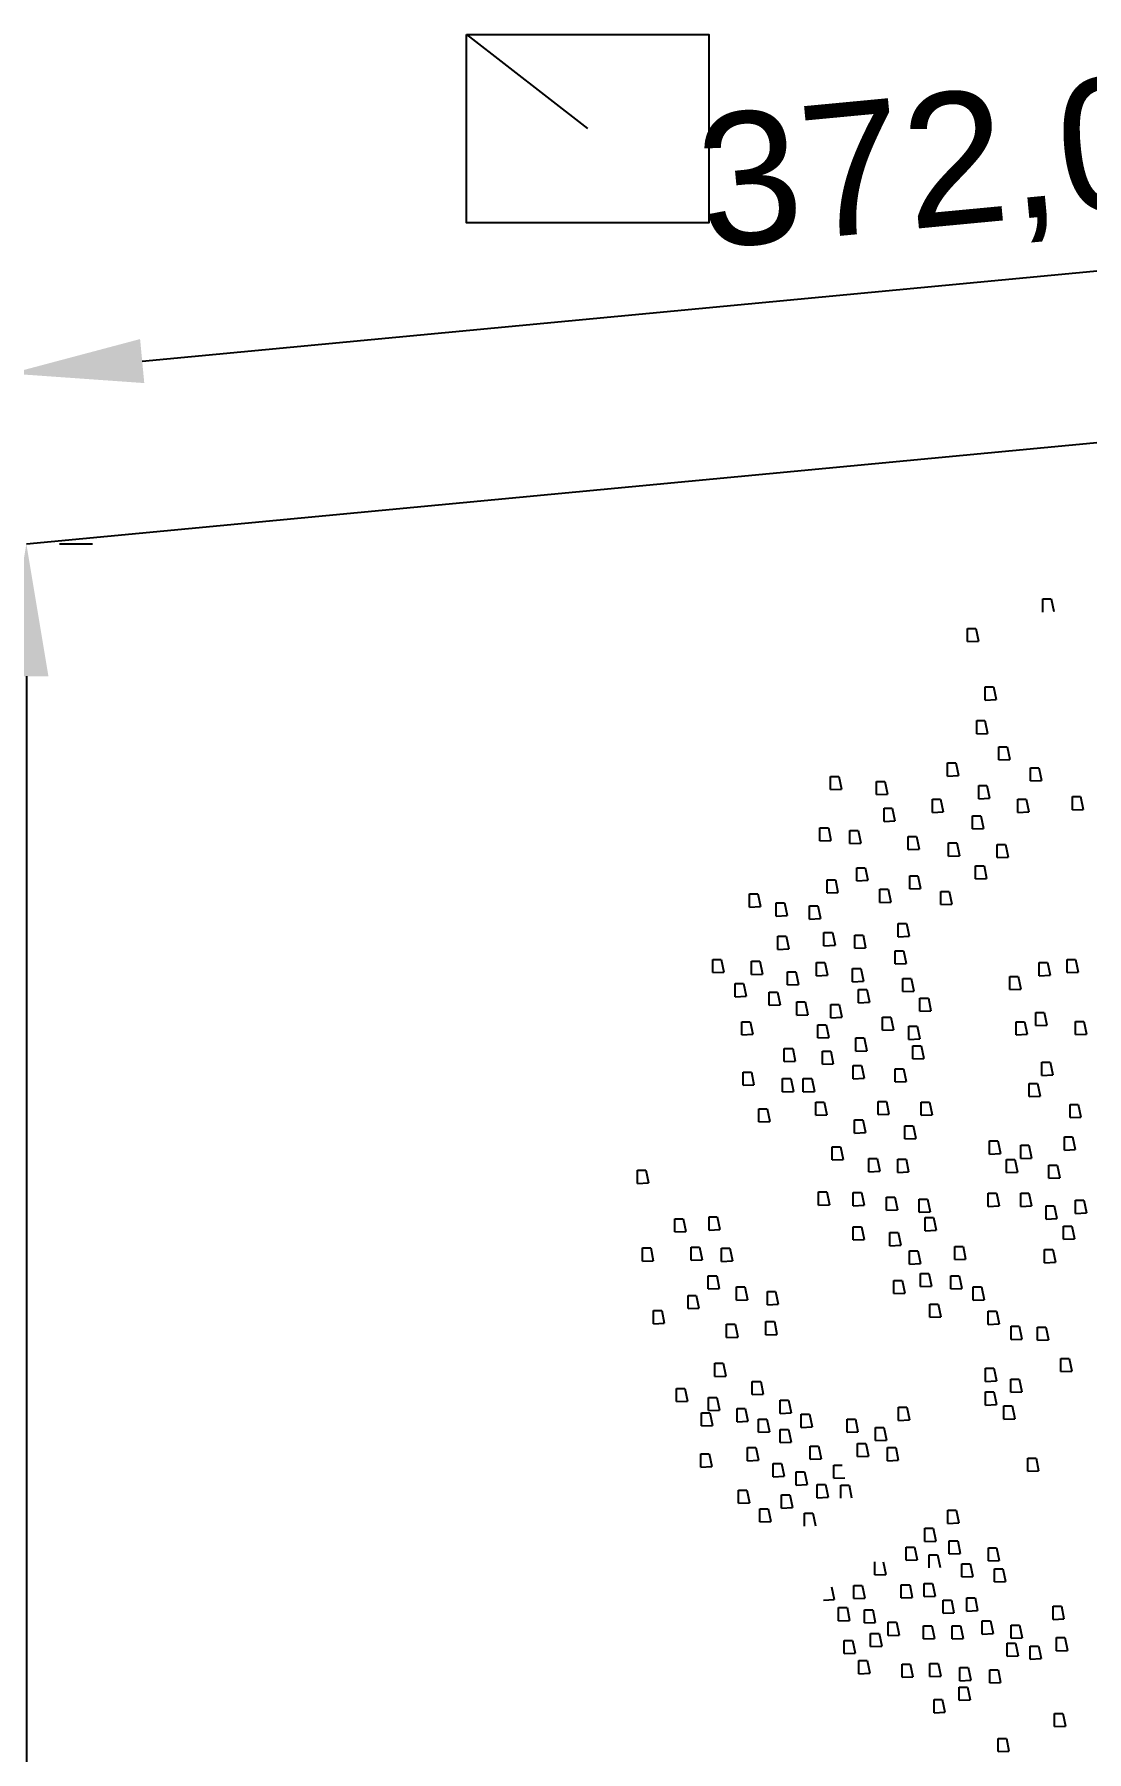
# Model space of a CAD drawing. Header units: inches. Extents: x -28 to 837, y -22 to 590.
# Drawn here: x 394.9 to 463.7, y 335.2 to 447.5 of the extents above; entities that cross this region are included whole.
import ezdxf

# ---------------------------------------------------------------- set-up
doc = ezdxf.new("R2010")
doc.units = ezdxf.units.IN
doc.header["$MEASUREMENT"] = 0
doc.layers.add('dwgmodels.com', color=250, linetype='Continuous')
doc.styles.get("Standard").update_dxf_attribs({"font": 'arial.ttf'})
doc.dimstyles.new('Annotative', dxfattribs={"dimscale": 0, "dimtxt": 0.18, "dimasz": 0.18, "dimexe": 0.18, "dimexo": 0.0625, "dimgap": 0.09, "dimtad": 0, "dimtih": 1, "dimtoh": 1, "dimdec": 4, "dimzin": 0, "dimdsep": 46, "dimtxsty": 'Standard', "dimcen": 0.09, "dimadec": 0, "dimazin": 0, "dimtfac": 1, "dimtdec": 4, "dimtofl": 0, "dimtmove": 0, "dimatfit": 3, "dimfxl": 1, "dimtolj": 1, "dimtzin": 0, "dimarcsym": 0})

# ---------------------------------------------------------------- blocks, each defined once
blk = doc.blocks.new('*D38')
at = {"color": 0, "lineweight": -2, "transparency": 16777216}
for p, q in [((2513.79, 688.7), (2510.16, 727.03)), ((2165.86, 681.86), (2486.45, 712.22)), ((2143.43, 653.62), (2139.8, 691.95))]:
    blk.add_line(p, q, dxfattribs=at)
at = {"color": 0, "transparency": 16777216}
for points in [[(2486.05, 716.37), (2486.84, 708.08), (2511.33, 714.58)], [(2165.47, 686.01), (2166.26, 677.71), (2140.98, 679.5)]]:
    blk.add_solid(points, dxfattribs=at)
at = {"layer": 'Defpoints', "color": 0, "transparency": 16777216}
for p in [(2511.33, 714.58), (2514.38, 682.48), (2144.02, 647.4)]:
    blk.add_point(p, dxfattribs=at)
at = {"color": 0, "transparency": 16777216, "insert": (2324.15, 718.22), "char_height": 25, "attachment_point": 5, "rotation": 5.4108}
blk.add_mtext('372,02', dxfattribs=at)
blk = doc.blocks.new('*D41')
at = {"color": 0, "lineweight": -2, "transparency": 16777216}
for p, q in [((2150.27, 647.4), (2156.52, 647.4)), ((2144.02, 622.4), (2144.02, 256.4)), ((2150.27, 231.4), (2156.52, 231.4))]:
    blk.add_line(p, q, dxfattribs=at)
at = {"color": 0, "transparency": 16777216}
for points in [[(2139.85, 622.4), (2148.18, 622.4), (2144.02, 647.4)], [(2139.85, 256.4), (2148.18, 256.4), (2144.02, 231.4)]]:
    blk.add_solid(points, dxfattribs=at)
at = {"layer": 'Defpoints', "color": 0, "transparency": 16777216}
for p in [(2144.02, 647.4), (2144.02, 231.4), (2144.02, 231.4)]:
    blk.add_point(p, dxfattribs=at)
at = {"color": 0, "transparency": 16777216, "insert": (2125, 439.4), "char_height": 25, "attachment_point": 5, "rotation": 90}
blk.add_mtext('416', dxfattribs=at)
blk = doc.blocks.new('bush 032')
at = {"color": 0, "ltscale": 0.5}
for p, q in [((-210.1, 551.2), (-202.2, 551.2)), ((-210.1, 538.8), (-210.1, 551.2)), ((-202.2, 551.2), (-199.7, 539.2)), ((-281.1, 510.9), (-281.1, 523.3)), ((-281.1, 523.3), (-273.2, 523.3)), ((-273.2, 523.3), (-270.8, 511.3)), ((-281.1, 510.9), (-270.8, 511.3)), ((-264.5, 455.8), (-264.5, 468.2)), ((-264.5, 468.2), (-256.6, 468.2)), ((-264.5, 455.8), (-254.1, 456.3)), ((-256.6, 468.2), (-254.1, 456.3)), ((-272.5, 424), (-272.5, 436.4)), ((-272.5, 436.4), (-264.7, 436.4)), ((-272.5, 424), (-262.2, 424.4)), ((-264.7, 436.4), (-262.2, 424.4)), ((-251.6, 399.3), (-251.6, 411.7)), ((-251.6, 411.7), (-243.8, 411.7)), ((-243.8, 411.7), (-241.3, 399.7)), ((-300.1, 396.5), (-292.2, 396.5)), ((-300.1, 384.1), (-300.1, 396.5)), ((-292.2, 396.5), (-289.8, 384.5)), ((-251.6, 399.3), (-241.3, 399.7)), ((-221.7, 391.9), (-213.9, 391.9)), ((-221.7, 379.5), (-221.7, 391.9)), ((-213.9, 391.9), (-211.4, 379.9)), ((-410.3, 383.7), (-402.4, 383.7)), ((-410.3, 371.3), (-410.3, 383.7)), ((-402.4, 383.7), (-399.9, 371.7)), ((-367.1, 366.6), (-367.1, 378.9)), ((-367.1, 378.9), (-359.2, 378.9)), ((-359.2, 378.9), (-356.7, 367)), ((-300.1, 384.1), (-289.8, 384.5)), ((-270.6, 362.8), (-270.6, 375.2)), ((-270.6, 375.2), (-262.8, 375.2)), ((-262.8, 375.2), (-260.3, 363.2)), ((-221.7, 379.5), (-211.4, 379.9)), ((-410.3, 371.3), (-399.9, 371.7)), ((-367.1, 366.6), (-356.7, 367)), ((-314.3, 349.9), (-314.3, 362.3)), ((-314.3, 362.3), (-306.5, 362.3)), ((-306.5, 362.3), (-304, 350.3)), ((-270.6, 362.8), (-260.3, 363.2)), ((-233.6, 349.9), (-233.6, 362.3)), ((-233.6, 362.3), (-225.7, 362.3)), ((-225.7, 362.3), (-223.3, 350.3)), ((-182.3, 352.3), (-182.3, 364.7)), ((-182.3, 364.7), (-174.5, 364.7)), ((-174.5, 364.7), (-172, 352.7)), ((-359.9, 341.4), (-359.9, 353.8)), ((-359.9, 353.8), (-352.1, 353.8)), ((-359.9, 341.4), (-349.6, 341.8)), ((-352.1, 353.8), (-349.6, 341.8)), ((-314.3, 349.9), (-304, 350.3)), ((-276.3, 346.7), (-268.5, 346.7)), ((-276.3, 334.3), (-276.3, 346.7)), ((-268.5, 346.7), (-266, 334.7)), ((-233.6, 349.9), (-223.3, 350.3)), ((-182.3, 352.3), (-172, 352.7)), ((-420.3, 335.3), (-412.4, 335.3)), ((-420.3, 322.9), (-420.3, 335.3)), ((-412.4, 335.3), (-409.9, 323.3)), ((-392.2, 320.5), (-392.2, 332.9)), ((-392.2, 332.9), (-384.4, 332.9)), ((-384.4, 332.9), (-381.9, 320.9)), ((-337.1, 314.8), (-337.1, 327.2)), ((-337.1, 327.2), (-329.3, 327.2)), ((-329.3, 327.2), (-326.8, 315.2)), ((-276.3, 334.3), (-266, 334.7)), ((-420.3, 322.9), (-409.9, 323.3)), ((-392.2, 320.5), (-381.9, 320.9)), ((-337.1, 314.8), (-326.8, 315.2)), ((-299.1, 321), (-291.3, 321)), ((-299.1, 308.6), (-299.1, 321)), ((-299.1, 308.6), (-288.8, 309)), ((-291.3, 321), (-288.8, 309)), ((-253.1, 307.2), (-253.1, 319.6)), ((-253.1, 319.6), (-245.2, 319.6)), ((-245.2, 319.6), (-242.7, 307.6)), ((-385.6, 285.3), (-385.6, 297.7)), ((-385.6, 297.7), (-377.7, 297.7)), ((-377.7, 297.7), (-375.3, 285.8)), ((-273.5, 287.2), (-273.5, 299.6)), ((-273.5, 299.6), (-265.6, 299.6)), ((-265.6, 299.6), (-263.2, 287.6)), ((-253.1, 307.2), (-242.7, 307.6)), ((-413.6, 273.9), (-413.6, 286.3)), ((-413.6, 286.3), (-405.8, 286.3)), ((-405.8, 286.3), (-403.3, 274.4)), ((-385.6, 285.3), (-375.3, 285.8)), ((-363.7, 264.9), (-363.7, 277.3)), ((-363.7, 277.3), (-355.9, 277.3)), ((-355.9, 277.3), (-353.4, 265.3)), ((-335.7, 277.7), (-335.7, 290.1)), ((-335.7, 290.1), (-327.9, 290.1)), ((-335.7, 277.7), (-325.4, 278.2)), ((-327.9, 290.1), (-325.4, 278.2)), ((-306.3, 263), (-306.3, 275.4)), ((-306.3, 275.4), (-298.4, 275.4)), ((-298.4, 275.4), (-295.9, 263.4)), ((-273.5, 287.2), (-263.2, 287.6)), ((-486.7, 260.6), (-486.7, 273)), ((-486.7, 273), (-478.9, 273)), ((-486.7, 260.6), (-476.4, 261.1)), ((-478.9, 273), (-476.4, 261.1)), ((-461.6, 264.5), (-453.7, 264.5)), ((-461.6, 252.1), (-461.6, 264.5)), ((-453.7, 264.5), (-451.2, 252.5)), ((-430.2, 249.2), (-430.2, 261.6)), ((-430.2, 261.6), (-422.4, 261.6)), ((-422.4, 261.6), (-419.9, 249.7)), ((-413.6, 273.9), (-403.3, 274.4)), ((-363.7, 264.9), (-353.4, 265.3)), ((-306.3, 263), (-295.9, 263.4)), ((-461.6, 252.1), (-451.2, 252.5)), ((-430.2, 249.2), (-419.9, 249.7)), ((-346.6, 232.6), (-346.6, 245)), ((-346.6, 245), (-338.8, 245)), ((-338.8, 245), (-336.3, 233)), ((-460.1, 220.7), (-460.1, 233.1)), ((-460.1, 233.1), (-452.3, 233.1)), ((-452.3, 233.1), (-449.8, 221.2)), ((-416.5, 224.1), (-416.5, 236.5)), ((-416.5, 236.5), (-408.6, 236.5)), ((-408.6, 236.5), (-406.1, 224.5)), ((-387.5, 221.7), (-387.5, 234.1)), ((-387.5, 234.1), (-379.6, 234.1)), ((-379.6, 234.1), (-377.2, 222.1)), ((-346.6, 232.6), (-336.3, 233)), ((-521.2, 198.8), (-521.2, 211.2)), ((-521.2, 211.2), (-513.4, 211.2)), ((-513.4, 211.2), (-510.9, 199.3)), ((-460.1, 220.7), (-449.8, 221.2)), ((-416.5, 224.1), (-406.1, 224.5)), ((-387.5, 221.7), (-377.2, 222.1)), ((-349.5, 206.9), (-349.5, 219.3)), ((-349.5, 219.3), (-341.6, 219.3)), ((-341.6, 219.3), (-339.1, 207.3)), ((-187.2, 211.2), (-179.3, 211.2)), ((-187.2, 198.8), (-187.2, 211.2)), ((-179.3, 211.2), (-176.9, 199.2)), ((-521.2, 198.8), (-510.9, 199.3)), ((-484.8, 197), (-484.8, 209.4)), ((-484.8, 209.4), (-476.9, 209.4)), ((-484.8, 197), (-474.4, 197.4)), ((-476.9, 209.4), (-474.4, 197.4)), ((-450.8, 187.1), (-450.8, 199.5)), ((-450.8, 199.5), (-442.9, 199.5)), ((-442.9, 199.5), (-440.5, 187.5)), ((-423.6, 195.8), (-423.6, 208.2)), ((-423.6, 208.2), (-415.8, 208.2)), ((-423.6, 195.8), (-413.3, 196.2)), ((-415.8, 208.2), (-413.3, 196.2)), ((-389.6, 190.2), (-389.6, 202.6)), ((-389.6, 202.6), (-381.8, 202.6)), ((-381.8, 202.6), (-379.3, 190.6)), ((-349.5, 206.9), (-339.1, 207.3)), ((-241.3, 195.2), (-233.5, 195.2)), ((-241.3, 182.8), (-241.3, 195.2)), ((-233.5, 195.2), (-231, 183.2)), ((-213.5, 195.8), (-213.5, 208.2)), ((-213.5, 208.2), (-205.7, 208.2)), ((-213.5, 195.8), (-203.2, 196.2)), ((-205.7, 208.2), (-203.2, 196.2)), ((-187.2, 198.8), (-176.9, 199.2)), ((-500.2, 188.4), (-492.4, 188.4)), ((-500.2, 176), (-500.2, 188.4)), ((-492.4, 188.4), (-489.9, 176.4)), ((-468.1, 180.3), (-460.2, 180.3)), ((-468.1, 168), (-468.1, 180.3)), ((-460.2, 180.3), (-457.8, 168.4)), ((-450.8, 187.1), (-440.5, 187.5)), ((-389.6, 190.2), (-379.3, 190.6)), ((-384.1, 170.4), (-384.1, 182.8)), ((-384.1, 182.8), (-376.2, 182.8)), ((-376.2, 182.8), (-373.7, 170.8)), ((-342.1, 193.3), (-334.2, 193.3)), ((-342.1, 180.9), (-342.1, 193.3)), ((-342.1, 180.9), (-331.7, 181.3)), ((-334.2, 193.3), (-331.7, 181.3)), ((-241.3, 182.8), (-231, 183.2)), ((-500.2, 176), (-489.9, 176.4)), ((-468.1, 168), (-457.8, 168.4)), ((-442.1, 158.7), (-442.1, 171.1)), ((-442.1, 171.1), (-434.3, 171.1)), ((-434.3, 171.1), (-431.8, 159.1)), ((-410, 156.2), (-410, 168.6)), ((-410, 168.6), (-402.2, 168.6)), ((-402.2, 168.6), (-399.7, 156.6)), ((-384.1, 170.4), (-373.7, 170.8)), ((-326, 162.4), (-326, 174.8)), ((-326, 174.8), (-318.1, 174.8)), ((-326, 162.4), (-315.7, 162.8)), ((-318.1, 174.8), (-315.7, 162.8)), ((-494, 140.1), (-494, 152.5)), ((-494, 152.5), (-486.2, 152.5)), ((-486.2, 152.5), (-483.7, 140.6)), ((-442.1, 158.7), (-431.8, 159.1)), ((-422.4, 137.1), (-422.4, 149.5)), ((-422.4, 149.5), (-414.5, 149.5)), ((-414.5, 149.5), (-412, 137.5)), ((-410, 156.2), (-399.7, 156.6)), ((-361.2, 144.5), (-361.2, 156.9)), ((-361.2, 156.9), (-353.4, 156.9)), ((-353.4, 156.9), (-350.9, 144.9)), ((-336.5, 135.8), (-336.5, 148.2)), ((-336.5, 148.2), (-328.6, 148.2)), ((-328.6, 148.2), (-326.2, 136.2)), ((-235.2, 140.1), (-235.2, 152.5)), ((-235.2, 152.5), (-227.3, 152.5)), ((-227.3, 152.5), (-224.8, 140.6)), ((-216.6, 148.8), (-216.6, 161.2)), ((-216.6, 161.2), (-208.8, 161.2)), ((-216.6, 148.8), (-206.3, 149.2)), ((-208.8, 161.2), (-206.3, 149.2)), ((-179.2, 152.8), (-171.4, 152.8)), ((-179.2, 140.4), (-179.2, 152.8)), ((-171.4, 152.8), (-168.9, 140.8)), ((-494, 140.1), (-483.7, 140.6)), ((-422.4, 137.1), (-412, 137.5)), ((-386.5, 124.7), (-386.5, 137.1)), ((-386.5, 137.1), (-378.7, 137.1)), ((-378.7, 137.1), (-376.2, 125.1)), ((-361.2, 144.5), (-350.9, 144.9)), ((-336.5, 135.8), (-326.2, 136.2)), ((-332.8, 129.7), (-324.9, 129.7)), ((-332.8, 117.3), (-332.8, 129.7)), ((-324.9, 129.7), (-322.5, 117.7)), ((-235.2, 140.1), (-224.8, 140.6)), ((-179.2, 140.4), (-168.9, 140.8)), ((-453.9, 127.2), (-446, 127.2)), ((-453.9, 114.8), (-453.9, 127.2)), ((-453.9, 114.8), (-443.6, 115.2)), ((-446, 127.2), (-443.6, 115.2)), ((-418, 124.7), (-410.2, 124.7)), ((-418, 112.3), (-418, 124.7)), ((-410.2, 124.7), (-407.7, 112.8)), ((-386.5, 124.7), (-376.2, 125.1)), ((-332.8, 117.3), (-322.5, 117.7)), ((-211.1, 101.8), (-211.1, 114.2)), ((-211.1, 114.2), (-203.3, 114.2)), ((-203.3, 114.2), (-200.8, 102.3)), ((-492.8, 92.6), (-492.8, 105)), ((-492.8, 105), (-485, 105)), ((-485, 105), (-482.5, 93)), ((-455.7, 86.4), (-455.7, 98.8)), ((-455.7, 98.8), (-447.9, 98.8)), ((-447.9, 98.8), (-445.4, 86.8)), ((-436, 86.4), (-436, 98.8)), ((-436, 98.8), (-428.1, 98.8)), ((-428.1, 98.8), (-425.6, 86.8)), ((-418, 112.3), (-407.7, 112.8)), ((-389, 98.7), (-389, 111.1)), ((-389, 111.1), (-381.2, 111.1)), ((-389, 98.7), (-378.7, 99.2)), ((-381.2, 111.1), (-378.7, 99.2)), ((-349.5, 95.7), (-349.5, 108.1)), ((-349.5, 108.1), (-341.6, 108.1)), ((-341.6, 108.1), (-339.1, 96.1)), ((-211.1, 101.8), (-200.8, 102.3)), ((-492.8, 92.6), (-482.5, 93)), ((-455.7, 86.4), (-445.4, 86.8)), ((-436, 86.4), (-425.6, 86.8)), ((-349.5, 95.7), (-339.1, 96.1)), ((-223.1, 81.9), (-223.1, 94.3)), ((-223.1, 94.3), (-215.2, 94.3)), ((-223.1, 81.9), (-212.7, 82.3)), ((-215.2, 94.3), (-212.7, 82.3)), ((-478, 58), (-478, 70.4)), ((-478, 70.4), (-470.1, 70.4)), ((-470.1, 70.4), (-467.6, 58.4)), ((-424.2, 64.2), (-424.2, 76.5)), ((-424.2, 76.5), (-416.4, 76.5)), ((-416.4, 76.5), (-413.9, 64.6)), ((-365.5, 64.8), (-365.5, 77.2)), ((-365.5, 77.2), (-357.7, 77.2)), ((-365.5, 64.8), (-355.2, 65.2)), ((-357.7, 77.2), (-355.2, 65.2)), ((-324.8, 64.2), (-324.8, 76.5)), ((-324.8, 76.5), (-316.9, 76.5)), ((-316.9, 76.5), (-314.4, 64.6)), ((-184.5, 62), (-184.5, 74.4)), ((-184.5, 74.4), (-176.7, 74.4)), ((-176.7, 74.4), (-174.2, 62.4)), ((-478, 58), (-467.6, 58.4)), ((-424.2, 64.2), (-413.9, 64.6)), ((-387.8, 47.5), (-387.8, 59.9)), ((-387.8, 59.9), (-379.9, 59.9)), ((-379.9, 59.9), (-377.4, 47.9)), ((-340.2, 41.9), (-340.2, 54.3)), ((-340.2, 54.3), (-332.3, 54.3)), ((-332.3, 54.3), (-329.9, 42.3)), ((-324.8, 64.2), (-314.4, 64.6)), ((-184.5, 62), (-174.2, 62.4)), ((-408.8, 22.1), (-408.8, 34.5)), ((-408.8, 34.5), (-400.9, 34.5)), ((-400.9, 34.5), (-398.4, 22.5)), ((-387.8, 47.5), (-377.4, 47.9)), ((-340.2, 41.9), (-329.9, 42.3)), ((-260.5, 27.7), (-260.5, 40.1)), ((-260.5, 40.1), (-252.6, 40.1)), ((-252.6, 40.1), (-250.2, 28.1)), ((-231, 35.9), (-223.2, 35.9)), ((-231, 23.5), (-231, 35.9)), ((-223.2, 35.9), (-220.7, 23.9)), ((-189.8, 43.8), (-182, 43.8)), ((-189.8, 31.4), (-189.8, 43.8)), ((-182, 43.8), (-179.5, 31.9)), ((-408.8, 22.1), (-398.4, 22.5)), ((-374.2, 11), (-374.2, 23.4)), ((-374.2, 23.4), (-366.3, 23.4)), ((-366.3, 23.4), (-363.8, 11.4)), ((-347, 10.4), (-347, 22.8)), ((-347, 22.8), (-339.1, 22.8)), ((-339.1, 22.8), (-336.7, 10.8)), ((-260.5, 27.7), (-250.2, 28.1)), ((-244.3, 10.2), (-244.3, 22.6)), ((-244.3, 22.6), (-236.5, 22.6)), ((-236.5, 22.6), (-234, 10.6)), ((-231, 23.5), (-220.7, 23.9)), ((-204.5, 17.3), (-196.6, 17.3)), ((-204.5, 4.9), (-204.5, 17.3)), ((-196.6, 17.3), (-194.1, 5.3)), ((-189.8, 31.4), (-179.5, 31.9)), ((-592.3, 12.4), (-584.5, 12.4)), ((-592.3, 0), (-592.3, 12.4)), ((-592.3, 0), (-582, 0.4)), ((-584.5, 12.4), (-582, 0.4)), ((-374.2, 11), (-363.8, 11.4)), ((-347, 10.4), (-336.7, 10.8)), ((-244.3, 10.2), (-234, 10.6)), ((-204.5, 4.9), (-194.1, 5.3)), ((-421.8, -20.5), (-421.8, -8.1)), ((-421.8, -8.1), (-413.9, -8.1)), ((-413.9, -8.1), (-411.4, -20.1)), ((-389, -21.1), (-389, -8.7)), ((-389, -8.7), (-381.2, -8.7)), ((-381.2, -8.7), (-378.7, -20.7)), ((-357.5, -25.4), (-357.5, -13)), ((-357.5, -13), (-349.6, -13)), ((-349.6, -13), (-347.2, -25)), ((-326.6, -27.3), (-326.6, -14.9)), ((-326.6, -14.9), (-318.8, -14.9)), ((-318.8, -14.9), (-316.3, -26.9)), ((-261.6, -9.3), (-253.7, -9.3)), ((-261.6, -21.7), (-261.6, -9.3)), ((-253.7, -9.3), (-251.3, -21.3)), ((-231, -9.3), (-223.2, -9.3)), ((-231, -21.7), (-231, -9.3)), ((-223.2, -9.3), (-220.7, -21.3)), ((-179.2, -15.9), (-171.4, -15.9)), ((-179.2, -28.3), (-179.2, -15.9)), ((-171.4, -15.9), (-168.9, -27.9)), ((-524.9, -31.6), (-517.1, -31.6)), ((-524.9, -44), (-524.9, -31.6)), ((-517.1, -31.6), (-514.6, -43.6)), ((-421.8, -20.5), (-411.4, -20.1)), ((-389, -21.1), (-378.7, -20.7)), ((-357.5, -25.4), (-347.2, -25)), ((-326.6, -27.3), (-316.3, -26.9)), ((-321, -32.2), (-313.2, -32.2)), ((-321, -44.6), (-321, -32.2)), ((-313.2, -32.2), (-310.7, -44.2)), ((-261.6, -21.7), (-251.3, -21.3)), ((-231, -21.7), (-220.7, -21.3)), ((-207.1, -21.3), (-199.3, -21.3)), ((-207.1, -33.7), (-207.1, -21.3)), ((-199.3, -21.3), (-196.8, -33.2)), ((-179.2, -28.3), (-168.9, -27.9)), ((-557.1, -33.4), (-549.2, -33.4)), ((-557.1, -45.8), (-557.1, -33.4)), ((-557.1, -45.8), (-546.7, -45.4)), ((-549.2, -33.4), (-546.7, -45.4)), ((-524.9, -44), (-514.6, -43.6)), ((-389, -53.2), (-389, -40.9)), ((-389, -40.9), (-381.2, -40.9)), ((-381.2, -40.9), (-378.7, -52.8)), ((-354.4, -58.8), (-354.4, -46.4)), ((-354.4, -46.4), (-346.6, -46.4)), ((-346.6, -46.4), (-344.1, -58.4)), ((-321, -44.6), (-310.7, -44.2)), ((-207.1, -33.7), (-196.8, -33.2)), ((-190.7, -52.6), (-190.7, -40.2)), ((-190.7, -40.2), (-182.8, -40.2)), ((-182.8, -40.2), (-180.3, -52.2)), ((-587.8, -60.9), (-579.9, -60.9)), ((-587.8, -73.3), (-587.8, -60.9)), ((-579.9, -60.9), (-577.5, -72.9)), ((-541.6, -60), (-533.8, -60)), ((-541.6, -72.4), (-541.6, -60)), ((-533.8, -60), (-531.3, -72)), ((-513.2, -61.2), (-505.3, -61.2)), ((-513.2, -73.6), (-513.2, -61.2)), ((-505.3, -61.2), (-502.9, -73.2)), ((-389, -53.2), (-378.7, -52.8)), ((-354.4, -58.8), (-344.1, -58.4)), ((-335.9, -76.1), (-335.9, -63.7)), ((-335.9, -63.7), (-328, -63.7)), ((-328, -63.7), (-325.5, -75.7)), ((-293.2, -59.4), (-285.4, -59.4)), ((-293.2, -71.8), (-293.2, -59.4)), ((-285.4, -59.4), (-282.9, -71.4)), ((-208.4, -62.4), (-200.6, -62.4)), ((-208.4, -74.8), (-208.4, -62.4)), ((-200.6, -62.4), (-198.1, -74.4)), ((-190.7, -52.6), (-180.3, -52.2)), ((-587.8, -73.3), (-577.5, -72.9)), ((-541.6, -72.4), (-531.3, -72)), ((-513.2, -73.6), (-502.9, -73.2)), ((-335.9, -76.1), (-325.5, -75.7)), ((-293.2, -71.8), (-282.9, -71.4)), ((-208.4, -74.8), (-198.1, -74.4)), ((-525.6, -99.6), (-525.6, -87.2)), ((-525.6, -87.2), (-517.7, -87.2)), ((-517.7, -87.2), (-515.2, -99.2)), ((-350.7, -91.5), (-342.8, -91.5)), ((-350.7, -103.9), (-350.7, -91.5)), ((-342.8, -91.5), (-340.4, -103.5)), ((-325.4, -85), (-317.5, -85)), ((-325.4, -97.4), (-325.4, -85)), ((-325.4, -97.4), (-315, -97)), ((-317.5, -85), (-315, -97)), ((-296.9, -99.6), (-296.9, -87.2)), ((-296.9, -87.2), (-289.1, -87.2)), ((-289.1, -87.2), (-286.6, -99.2)), ((-544.7, -118.1), (-544.7, -105.7)), ((-544.7, -105.7), (-536.9, -105.7)), ((-536.9, -105.7), (-534.4, -117.7)), ((-525.6, -99.6), (-515.2, -99.2)), ((-499, -97.7), (-491.1, -97.7)), ((-499, -110.1), (-499, -97.7)), ((-499, -110.1), (-488.7, -109.7)), ((-491.1, -97.7), (-488.7, -109.7)), ((-469.9, -102), (-462.1, -102)), ((-469.9, -114.4), (-469.9, -102)), ((-462.1, -102), (-459.6, -114)), ((-350.7, -103.9), (-340.4, -103.5)), ((-296.9, -99.6), (-286.6, -99.2)), ((-275.9, -97.7), (-268.1, -97.7)), ((-275.9, -110.1), (-275.9, -97.7)), ((-275.9, -110.1), (-265.6, -109.7)), ((-268.1, -97.7), (-265.6, -109.7)), ((-577.4, -132.3), (-577.4, -119.9)), ((-577.4, -119.9), (-569.5, -119.9)), ((-569.5, -119.9), (-567.1, -131.8)), ((-544.7, -118.1), (-534.4, -117.7)), ((-469.9, -114.4), (-459.6, -114)), ((-316.7, -126.2), (-316.7, -113.8)), ((-316.7, -113.8), (-308.9, -113.8)), ((-316.7, -126.2), (-306.4, -125.7)), ((-308.9, -113.8), (-306.4, -125.7)), ((-261.7, -120.6), (-253.9, -120.6)), ((-261.7, -133), (-261.7, -120.6)), ((-253.9, -120.6), (-251.4, -132.5)), ((-577.4, -132.3), (-567.1, -131.8)), ((-508.3, -145.3), (-508.3, -132.9)), ((-508.3, -132.9), (-500.4, -132.9)), ((-508.3, -145.3), (-497.9, -144.9)), ((-500.4, -132.9), (-497.9, -144.9)), ((-471.2, -130.4), (-463.3, -130.4)), ((-471.2, -142.8), (-471.2, -130.4)), ((-471.2, -142.8), (-460.9, -142.4)), ((-463.3, -130.4), (-460.9, -142.4)), ((-261.7, -133), (-251.4, -132.5)), ((-240.1, -147.2), (-240.1, -134.8)), ((-240.1, -134.8), (-232.3, -134.8)), ((-232.3, -134.8), (-229.8, -146.8)), ((-215.1, -147.9), (-215.1, -135.5)), ((-215.1, -135.5), (-207.2, -135.5)), ((-207.2, -135.5), (-204.8, -147.5)), ((-240.1, -147.2), (-229.8, -146.8)), ((-215.1, -147.9), (-204.8, -147.5)), ((-519.5, -182.1), (-519.5, -169.7)), ((-519.5, -169.7), (-511.7, -169.7)), ((-511.7, -169.7), (-509.2, -181.7)), ((-264.2, -186.7), (-264.2, -174.3)), ((-264.2, -174.3), (-256.3, -174.3)), ((-256.3, -174.3), (-253.8, -186.3)), ((-193.3, -177.5), (-193.3, -165.1)), ((-193.3, -165.1), (-185.4, -165.1)), ((-193.3, -177.5), (-182.9, -177.1)), ((-185.4, -165.1), (-182.9, -177.1)), ((-555.6, -193.4), (-547.8, -193.4)), ((-555.6, -205.8), (-555.6, -193.4)), ((-547.8, -193.4), (-545.3, -205.4)), ((-519.5, -182.1), (-509.2, -181.7)), ((-484.1, -186.8), (-476.2, -186.8)), ((-484.1, -199.2), (-484.1, -186.8)), ((-476.2, -186.8), (-473.7, -198.8)), ((-264.2, -186.7), (-253.8, -186.3)), ((-240.3, -184.7), (-232.5, -184.7)), ((-240.3, -197), (-240.3, -184.7)), ((-232.5, -184.7), (-230, -196.6)), ((-555.6, -205.8), (-545.3, -205.4)), ((-525.4, -214.3), (-525.4, -201.9)), ((-525.4, -201.9), (-517.6, -201.9)), ((-517.6, -201.9), (-515.1, -213.9)), ((-484.1, -199.2), (-473.7, -198.8)), ((-457.8, -216.9), (-457.8, -204.5)), ((-457.8, -204.5), (-450, -204.5)), ((-450, -204.5), (-447.5, -216.5)), ((-264.2, -209), (-264.2, -196.7)), ((-264.2, -196.7), (-256.3, -196.7)), ((-264.2, -209), (-253.8, -208.6)), ((-256.3, -196.7), (-253.8, -208.6)), ((-247, -222.3), (-247, -209.9)), ((-247, -209.9), (-239.1, -209.9)), ((-240.3, -197), (-230, -196.6)), ((-239.1, -209.9), (-236.6, -221.9)), ((-532, -228.7), (-532, -216.3)), ((-532, -216.3), (-524.1, -216.3)), ((-525.4, -214.3), (-515.1, -213.9)), ((-524.1, -216.3), (-521.7, -228.3)), ((-498.5, -224.8), (-498.5, -212.4)), ((-498.5, -212.4), (-490.7, -212.4)), ((-498.5, -224.8), (-488.2, -224.4)), ((-490.7, -212.4), (-488.2, -224.4)), ((-478.2, -234.6), (-478.2, -222.3)), ((-478.2, -222.3), (-470.3, -222.3)), ((-470.3, -222.3), (-467.8, -234.2)), ((-457.8, -216.9), (-447.5, -216.5)), ((-438.1, -230.1), (-438.1, -217.7)), ((-438.1, -217.7), (-430.3, -217.7)), ((-430.3, -217.7), (-427.8, -229.6)), ((-394.8, -234.6), (-394.8, -222.3)), ((-394.8, -222.3), (-386.9, -222.3)), ((-386.9, -222.3), (-384.5, -234.2)), ((-346.2, -223.5), (-346.2, -211.1)), ((-346.2, -211.1), (-338.4, -211.1)), ((-346.2, -223.5), (-335.9, -223.1)), ((-338.4, -211.1), (-335.9, -223.1)), ((-247, -222.3), (-236.6, -221.9)), ((-532, -228.7), (-521.7, -228.3)), ((-478.2, -234.6), (-467.8, -234.2)), ((-457.8, -244.5), (-457.8, -232.1)), ((-457.8, -232.1), (-450, -232.1)), ((-450, -232.1), (-447.5, -244.1)), ((-438.1, -230.1), (-427.8, -229.6)), ((-394.8, -234.6), (-384.5, -234.2)), ((-367.9, -242.5), (-367.9, -230.1)), ((-367.9, -230.1), (-360, -230.1)), ((-367.9, -242.5), (-357.6, -242.1)), ((-360, -230.1), (-357.6, -242.1)), ((-532.7, -255.1), (-524.8, -255.1)), ((-532.7, -267.5), (-532.7, -255.1)), ((-524.8, -255.1), (-522.3, -267.1)), ((-488.7, -249.2), (-480.8, -249.2)), ((-488.7, -261.6), (-488.7, -249.2)), ((-480.8, -249.2), (-478.3, -261.1)), ((-457.8, -244.5), (-447.5, -244.1)), ((-429.6, -247.9), (-421.7, -247.9)), ((-429.6, -260.2), (-429.6, -247.9)), ((-421.7, -247.9), (-419.3, -259.8)), ((-384.9, -257.6), (-384.9, -245.2)), ((-384.9, -245.2), (-377.1, -245.2)), ((-384.9, -257.6), (-374.6, -257.2)), ((-377.1, -245.2), (-374.6, -257.2)), ((-356.7, -249.2), (-348.9, -249.2)), ((-356.7, -261.6), (-356.7, -249.2)), ((-348.9, -249.2), (-346.4, -261.1)), ((-224.4, -259), (-216.5, -259)), ((-224.4, -271.4), (-224.4, -259)), ((-216.5, -259), (-214.1, -271)), ((-532.7, -267.5), (-522.3, -267.1)), ((-488.7, -261.6), (-478.3, -261.1)), ((-464.4, -264.3), (-456.5, -264.3)), ((-464.4, -276.7), (-464.4, -264.3)), ((-456.5, -264.3), (-454, -276.2)), ((-442.7, -284.5), (-442.7, -272.1)), ((-442.7, -272.1), (-434.9, -272.1)), ((-434.9, -272.1), (-432.4, -284.1)), ((-429.6, -260.2), (-419.3, -259.8)), ((-407.3, -278), (-407.3, -265.6)), ((-407.3, -265.6), (-399.4, -265.6)), ((-356.7, -261.6), (-346.4, -261.1)), ((-224.4, -271.4), (-214.1, -271)), ((-497.2, -301.6), (-497.2, -289.2)), ((-497.2, -289.2), (-489.3, -289.2)), ((-489.3, -289.2), (-486.9, -301.2)), ((-464.4, -276.7), (-454, -276.2)), ((-442.7, -284.5), (-432.4, -284.1)), ((-423, -296.4), (-423, -284)), ((-423, -284), (-415.2, -284)), ((-415.2, -284), (-412.7, -295.9)), ((-407.3, -278), (-396.9, -277.6)), ((-400.7, -297), (-400.7, -284.6)), ((-400.7, -284.6), (-392.9, -284.6)), ((-392.9, -284.6), (-390.4, -296.6)), ((-497.2, -301.6), (-486.9, -301.2)), ((-476.9, -319.3), (-476.9, -306.9)), ((-476.9, -306.9), (-469, -306.9)), ((-469, -306.9), (-466.5, -318.9)), ((-456.5, -306.2), (-456.5, -293.8)), ((-456.5, -293.8), (-448.7, -293.8)), ((-456.5, -306.2), (-446.2, -305.8)), ((-448.7, -293.8), (-446.2, -305.8)), ((-423, -296.4), (-412.7, -295.9)), ((-476.9, -319.3), (-466.5, -318.9)), ((-434.8, -310.9), (-427, -310.9)), ((-434.8, -323.3), (-434.8, -310.9)), ((-427, -310.9), (-424.5, -322.9)), ((-299.6, -320.6), (-299.6, -308.2)), ((-299.6, -308.2), (-291.8, -308.2)), ((-299.6, -320.6), (-289.3, -320.2)), ((-291.8, -308.2), (-289.3, -320.2)), ((-321.3, -337.7), (-321.3, -325.3)), ((-321.3, -325.3), (-313.4, -325.3)), ((-321.3, -337.7), (-310.9, -337.3)), ((-313.4, -325.3), (-310.9, -337.3)), ((-298.3, -349.5), (-298.3, -337.1)), ((-298.3, -337.1), (-290.4, -337.1)), ((-290.4, -337.1), (-288, -349.1)), ((-339, -355.4), (-339, -343)), ((-339, -343), (-331.1, -343)), ((-339, -355.4), (-328.7, -355)), ((-331.1, -343), (-328.7, -355)), ((-317.3, -362.7), (-317.3, -350.3)), ((-317.3, -350.3), (-309.5, -350.3)), ((-309.5, -350.3), (-307, -362.2)), ((-298.3, -349.5), (-288, -349.1)), ((-261.5, -356.1), (-261.5, -343.7)), ((-261.5, -343.7), (-253.7, -343.7)), ((-261.5, -356.1), (-251.2, -355.7)), ((-253.7, -343.7), (-251.2, -355.7)), ((-368.5, -369.2), (-368.5, -356.8)), ((-368.5, -369.2), (-358.2, -368.8)), ((-360.7, -356.8), (-358.2, -368.8)), ((-286.5, -358.8), (-278.6, -358.8)), ((-286.5, -371.2), (-286.5, -358.8)), ((-286.5, -371.2), (-276.2, -370.8)), ((-278.6, -358.8), (-276.2, -370.8)), ((-255.6, -375.8), (-255.6, -363.4)), ((-255.6, -363.4), (-247.8, -363.4)), ((-247.8, -363.4), (-245.3, -375.4)), ((-409.3, -380.5), (-406.8, -392.4)), ((-388.2, -379.1), (-380.4, -379.1)), ((-388.2, -391.5), (-388.2, -379.1)), ((-380.4, -379.1), (-377.9, -391.1)), ((-343.6, -378.5), (-335.7, -378.5)), ((-343.6, -390.9), (-343.6, -378.5)), ((-335.7, -378.5), (-333.3, -390.5)), ((-321.9, -377.2), (-314.1, -377.2)), ((-321.9, -389.6), (-321.9, -377.2)), ((-314.1, -377.2), (-311.6, -389.2)), ((-255.6, -375.8), (-245.3, -375.4)), ((-417.1, -392.9), (-406.8, -392.4)), ((-402.7, -412.5), (-402.7, -400.1)), ((-402.7, -400.1), (-394.8, -400.1)), ((-394.8, -400.1), (-392.3, -412.1)), ((-388.2, -391.5), (-377.9, -391.1)), ((-378.4, -402.1), (-370.5, -402.1)), ((-378.4, -414.5), (-378.4, -402.1)), ((-370.5, -402.1), (-368.1, -414.1)), ((-343.6, -390.9), (-333.3, -390.5)), ((-321.9, -389.6), (-311.6, -389.2)), ((-304.2, -405.3), (-304.2, -392.9)), ((-304.2, -392.9), (-296.4, -392.9)), ((-296.4, -392.9), (-293.9, -404.9)), ((-281.9, -403.4), (-281.9, -391)), ((-281.9, -391), (-274, -391)), ((-281.9, -403.4), (-271.6, -402.9)), ((-274, -391), (-271.6, -402.9)), ((-200.5, -411.2), (-200.5, -398.8)), ((-200.5, -398.8), (-192.6, -398.8)), ((-192.6, -398.8), (-190.2, -410.8)), ((-402.7, -412.5), (-392.3, -412.1)), ((-378.4, -414.5), (-368.1, -414.1)), ((-356.1, -426.3), (-356.1, -413.9)), ((-356.1, -413.9), (-348.2, -413.9)), ((-348.2, -413.9), (-345.7, -425.9)), ((-322.6, -429.6), (-322.6, -417.2)), ((-322.6, -417.2), (-314.7, -417.2)), ((-314.7, -417.2), (-312.3, -429.2)), ((-304.2, -405.3), (-293.9, -404.9)), ((-295.7, -429.6), (-295.7, -417.2)), ((-295.7, -417.2), (-287.8, -417.2)), ((-287.8, -417.2), (-285.3, -429.2)), ((-267.4, -425), (-267.4, -412.6)), ((-267.4, -412.6), (-259.6, -412.6)), ((-259.6, -412.6), (-257.1, -424.6)), ((-239.9, -429), (-239.9, -416.6)), ((-239.9, -416.6), (-232, -416.6)), ((-232, -416.6), (-229.5, -428.5)), ((-200.5, -411.2), (-190.2, -410.8)), ((-397.4, -443.4), (-397.4, -431)), ((-397.4, -431), (-389.6, -431)), ((-389.6, -431), (-387.1, -443)), ((-372.5, -436.8), (-372.5, -424.4)), ((-372.5, -424.4), (-364.6, -424.4)), ((-372.5, -436.8), (-362.1, -436.4)), ((-364.6, -424.4), (-362.1, -436.4)), ((-356.1, -426.3), (-345.7, -425.9)), ((-322.6, -429.6), (-312.3, -429.2)), ((-295.7, -429.6), (-285.3, -429.2)), ((-267.4, -425), (-257.1, -424.6)), ((-243.8, -446), (-243.8, -433.6)), ((-243.8, -433.6), (-236, -433.6)), ((-239.9, -429), (-229.5, -428.5)), ((-236, -433.6), (-233.5, -445.6)), ((-222.1, -448.7), (-222.1, -436.3)), ((-222.1, -436.3), (-214.3, -436.3)), ((-214.3, -436.3), (-211.8, -448.2)), ((-197.2, -440.8), (-197.2, -428.4)), ((-197.2, -428.4), (-189.4, -428.4)), ((-189.4, -428.4), (-186.9, -440.4)), ((-397.4, -443.4), (-387.1, -443)), ((-383.6, -462.4), (-383.6, -450)), ((-383.6, -450), (-375.8, -450)), ((-375.8, -450), (-373.3, -462)), ((-342.9, -465.7), (-342.9, -453.3)), ((-342.9, -453.3), (-335.1, -453.3)), ((-335.1, -453.3), (-332.6, -465.3)), ((-316.7, -465.1), (-316.7, -452.7)), ((-316.7, -452.7), (-308.8, -452.7)), ((-308.8, -452.7), (-306.3, -464.6)), ((-243.8, -446), (-233.5, -445.6)), ((-222.1, -448.7), (-211.8, -448.2)), ((-197.2, -440.8), (-186.9, -440.4)), ((-383.6, -462.4), (-373.3, -462)), ((-342.9, -465.7), (-332.6, -465.3)), ((-316.7, -465.1), (-306.3, -464.6)), ((-288.5, -456.6), (-280.6, -456.6)), ((-288.5, -469), (-288.5, -456.6)), ((-288.5, -469), (-278.1, -468.6)), ((-280.6, -456.6), (-278.1, -468.6)), ((-260.2, -471), (-260.2, -458.6)), ((-260.2, -458.6), (-252.4, -458.6)), ((-252.4, -458.6), (-249.9, -470.6)), ((-289.1, -475), (-281.3, -475)), ((-289.1, -487.4), (-289.1, -475)), ((-281.3, -475), (-278.8, -487)), ((-260.2, -471), (-249.9, -470.6)), ((-312.7, -499.2), (-312.7, -486.8)), ((-312.7, -486.8), (-304.9, -486.8)), ((-312.7, -499.2), (-302.4, -498.8)), ((-304.9, -486.8), (-302.4, -498.8)), ((-289.1, -487.4), (-278.8, -487)), ((-199.2, -499.9), (-191.3, -499.9)), ((-199.2, -512.3), (-199.2, -499.9)), ((-191.3, -499.9), (-188.8, -511.9)), ((-199.2, -512.3), (-188.8, -511.9)), ((-252.4, -535.9), (-252.4, -523.5)), ((-252.4, -523.5), (-244.5, -523.5)), ((-244.5, -523.5), (-242.1, -535.5)), ((-252.4, -535.9), (-242.1, -535.5))]:
    blk.add_line(p, q, dxfattribs=at)
blk = doc.blocks.new('bush')
at = {"layer": 'dwgmodels.com', "color": 5}
blk.add_blockref('bush 032', (-39.2, 95.2), dxfattribs=at)
blk = doc.blocks.new('Garden')
blk.add_line((1907.69888, 296.62717), (2278.05769, 331.70697))
at = {"layer": 'dwgmodels.com', "color": 5, "xscale": 0.2, "yscale": 0.2}
blk.add_blockref('bush', (2149.27616, 156.95518), dxfattribs=at)
dim = blk.add_aligned_dim(p1=(1907.69888, 296.62717), p2=(2278.05769, 331.70697), distance=32.24654, dimstyle='Annotative')
dim.commit()
dim.dimension.update_dxf_attribs({"geometry": '*D38', "text_midpoint": (2087.83151, 367.449), "insert": (-236.31763, -350.77107)})
dim = blk.add_linear_dim(base=(1907.69888, -119.37283), p1=(1907.69888, 296.62717), p2=(1907.69888, -119.37283), angle=90, dimstyle='Annotative')
dim.commit()
dim.dimension.update_dxf_attribs({"geometry": '*D41', "text_midpoint": (1888.68456, 88.62717), "insert": (-236.31763, -350.77107)})

msp = doc.modelspace()

# ---------------------------------------------------------------- linework, layer by layer
at = {"color": 5}
msp.add_line((423.14, 447.46), (431.06, 441.3), dxfattribs=at)
msp.add_lwpolyline([(423.14, 447.46), (438.99, 447.46), (438.99, 435.14), (423.14, 435.14)], close=True, dxfattribs=at)

# ---------------------------------------------------------------- block references
at = {"xscale": 0.3465639121819872, "yscale": 0.3465639121819872, "zscale": 0.6931278243639744}
msp.add_blockref('Garden', (-266.76, 311.36), dxfattribs=at)

doc.saveas('drawing.dxf')
